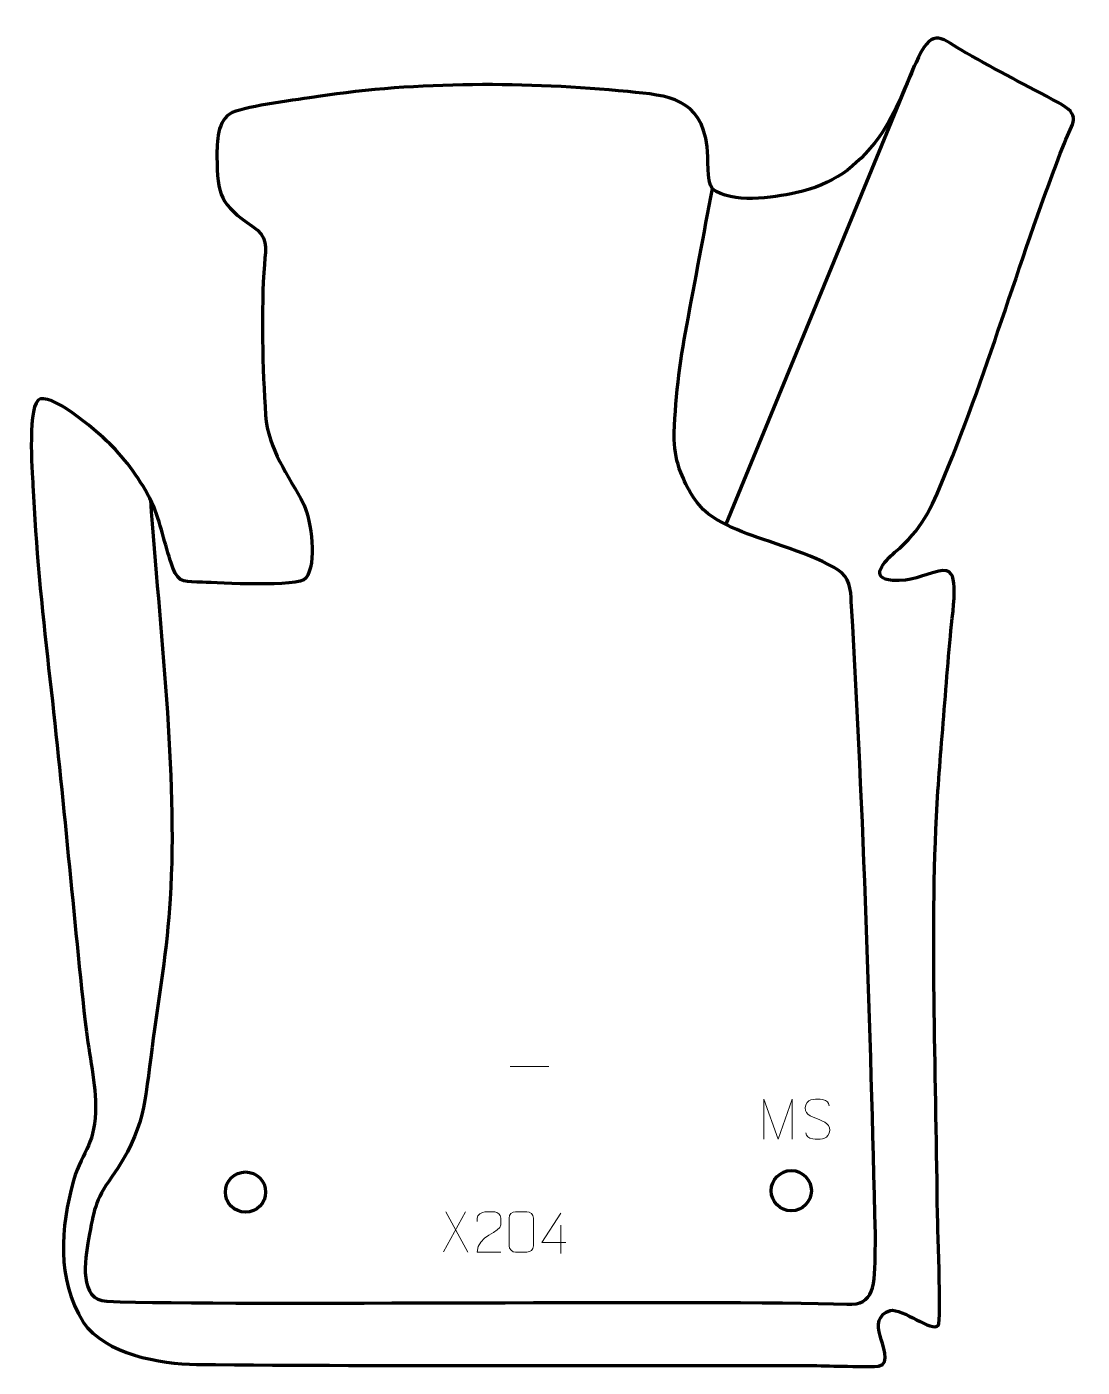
# Model space of a CAD drawing. Header units: millimetres. Extents: x -552 to 103, y -70 to 763.
import ezdxf

# ---------------------------------------------------------------- set-up
doc = ezdxf.new("R2010")
doc.units = ezdxf.units.MM
doc.header["$MEASUREMENT"] = 0
doc.layers.add('layer 2', color=7, linetype='Continuous')
doc.layers.add('layer 3', color=7, linetype='Continuous')

msp = doc.modelspace()

# ---------------------------------------------------------------- linework, layer by layer
at = {"layer": 'layer 2', "color": 142, "lineweight": 158}
msp.add_open_spline([(-118.0188, 453.6219), (-118.0188, 453.6219), (-0.9046, 738.5296), (-0.9046, 738.5296)], degree=3, dxfattribs=at)
msp.add_open_spline([(-475.5103, 468.9798), (-469.9778, 389.1296), (-458.4657, 300.1791), (-463.2365, 220.829), (-463.2365, 220.829), (-465.058, 190.5326), (-470.3992, 158.8934), (-474.491, 128.7406), (-474.491, 128.7406), (-479.2017, 94.1524), (-478.6099, 78.2588), (-499.5136, 48.252), (-499.5136, 48.252), (-510.3466, 32.8215), (-510.5164, 27.7081), (-513.9432, 9.5948), (-513.9432, 9.5948), (-516.437, -3.5866), (-519.919, -28.4185), (-502.617, -29.0341), (-502.617, -29.0341), (-420.2738, -31.964), (-125.6411, -27.93), (-42.9174, -30.8838), (-42.9174, -30.8838), (-25.9593, -31.4893), (-25.5858, -20.4045), (-25.3218, 3.5797), (-25.3218, 3.5797), (-25.3218, 3.5797), (-25.2995, 5.6057), (-25.2995, 5.6057), (-25.2995, 5.6057), (-25.2716, 7.9324), (-25.2758, 10.2479), (-25.3018, 12.5744), (-25.3018, 12.5744), (-28.2988, 143.1155), (-32.4731, 272.203), (-40.0945, 402.6818), (-40.0945, 402.6818), (-40.506, 409.682), (-40.2322, 418.6568), (-46.1299, 423.485), (-46.1299, 423.485), (-57.7018, 432.9584), (-89.6792, 441.9631), (-104.9303, 447.7901), (-104.9303, 447.7901), (-113.4134, 451.0953), (-121.8507, 454.8185), (-129.2337, 460.2134), (-129.2337, 460.2134), (-137.5185, 467.084), (-142.0943, 475.9969), (-146.0771, 485.7791), (-146.0771, 485.7791), (-148.8895, 492.8228), (-149.8781, 498.7248), (-150.2882, 506.2541), (-150.2882, 506.2541), (-149.9607, 529.3948), (-146.6611, 554.3731), (-142.4035, 577.104), (-142.4035, 577.104), (-137.0979, 605.4305), (-131.8223, 633.7633), (-126.5333, 662.093)], degree=3, knots=[0, 0, 0, 0, 0.05555556, 0.05555556, 0.05555556, 0.05555556, 0.11111111, 0.11111111, 0.11111111, 0.11111111, 0.16666667, 0.16666667, 0.16666667, 0.16666667, 0.22222222, 0.22222222, 0.22222222, 0.22222222, 0.27777778, 0.27777778, 0.27777778, 0.27777778, 0.33333333, 0.33333333, 0.33333333, 0.33333333, 0.38888889, 0.38888889, 0.38888889, 0.38888889, 0.44444444, 0.44444444, 0.44444444, 0.44444444, 0.5, 0.5, 0.5, 0.5, 0.55555556, 0.55555556, 0.55555556, 0.55555556, 0.61111111, 0.61111111, 0.61111111, 0.61111111, 0.66666667, 0.66666667, 0.66666667, 0.66666667, 0.72222222, 0.72222222, 0.72222222, 0.72222222, 0.77777778, 0.77777778, 0.77777778, 0.77777778, 0.83333333, 0.83333333, 0.83333333, 0.83333333, 0.88888889, 0.88888889, 0.88888889, 0.88888889, 1, 1, 1, 1], dxfattribs=at)
at = {"layer": 'layer 3', "color": 250, "lineweight": 200}
for centre in [(-416.4446, 38.7926), (-77.513, 39.6609)]:
    msp.add_ellipse(centre, major_axis=(0, 12.5), ratio=1, dxfattribs=at)
at = {"layer": 'layer 3', "color": 242, "lineweight": 158}
msp.add_open_spline([(-371.3194, 719.3204), (-310.3141, 728.8697), (-240.75, 728.4325), (-179.0244, 722.4052), (-179.0244, 722.4052), (-153.5416, 720.0449), (-133.7054, 718.4378), (-129.72, 688.0805), (-129.72, 688.0805), (-128.8156, 681.1923), (-130.3179, 666.8858), (-126.5333, 662.093), (-126.5333, 662.093), (-114.411, 652.607), (-89.115, 656.4621), (-74.8445, 659.5233), (-74.8445, 659.5233), (-50.5713, 665.1381), (-38.3882, 674.6275), (-23.0549, 693.8788), (-23.0549, 693.8788), (-11.1895, 711.6321), (-7.1219, 725.322), (1.5491, 743.922), (1.5491, 743.922), (10.7308, 762.6798), (15.7831, 755.2847), (30.9515, 746.5148), (30.9515, 746.5148), (49.9703, 735.6411), (68.9597, 726.0214), (88.1594, 715.6762), (88.1594, 715.6762), (103.1494, 707.5994), (97.304, 703.5868), (92.0679, 690.3423), (92.0679, 690.3423), (65.277, 622.1593), (46.1107, 552.4345), (17.4939, 483.1643), (17.4939, 483.1643), (9.0707, 463.2001), (3.9185, 450.5343), (-13.2577, 436.2487), (-13.2577, 436.2487), (-19.3984, 430.9054), (-29.981, 419.9602), (-14.5926, 418.6965), (-14.5926, 418.6965), (-2.9006, 418.1529), (3.5198, 421.9663), (14.0459, 424.4985), (14.0459, 424.4985), (21.9096, 426.3902), (23.2529, 421.7743), (23.6658, 414.5288), (23.6658, 414.5288), (24.107, 406.7882), (22.0655, 392.5283), (21.3059, 384.1887), (21.3059, 384.1887), (19.293, 362.0885), (17.6601, 339.9524), (15.8572, 317.8342), (15.8572, 317.8342), (15.0486, 307.94), (14.2736, 298.046), (13.5542, 288.1449), (13.5542, 288.1449), (8.245, 202.9466), (12.5234, 115.6331), (13.1542, 30.1461), (13.1542, 30.1461), (13.3468, 21.6414), (15.6764, -41.8114), (13.9296, -43.9206), (13.9296, -43.9206), (10.0089, -48.6551), (-8.7159, -33.1972), (-16.1168, -34.7055), (-16.1168, -34.7055), (-23.7069, -37.1707), (-24.4214, -43.809), (-22.3953, -50.5598), (-22.3953, -50.5598), (-20.9688, -55.3126), (-15.3128, -68.2227), (-23.3563, -69.2556), (-23.3563, -69.2556), (-28.9415, -69.9729), (-42.204, -69.3888), (-48.3083, -69.2898), (-48.3083, -69.2898), (-55.4583, -69.1739), (-62.6315, -68.959), (-69.7774, -68.8961), (-69.7774, -68.8961), (-195.474, -68.6782), (-321.1788, -69.4924), (-446.8714, -68.263), (-446.8714, -68.263), (-469.8499, -67.8969), (-503.2736, -62.0654), (-517.372, -41.9688), (-517.372, -41.9688), (-533.9679, -14.8657), (-531.2665, 16.4993), (-523.3367, 46.0086), (-523.3367, 46.0086), (-517.0656, 65.6032), (-509.3796, 68.7102), (-509.609, 92.6483), (-509.609, 92.6483), (-509.7654, 108.971), (-514.2477, 127.8661), (-516.0949, 144.6301), (-516.0949, 144.6301), (-523.9085, 218.006), (-530.2824, 291.1921), (-538.7388, 364.5719), (-538.7388, 364.5719), (-542.9535, 401.6509), (-546.7742, 440.5798), (-548.4714, 477.8252), (-548.4714, 477.8252), (-548.8541, 485.742), (-552.2755, 529.5946), (-543.8745, 531.4964), (-543.8745, 531.4964), (-534.0394, 533.7228), (-506.2824, 509.3738), (-499.1798, 502.0898), (-499.1798, 502.0898), (-488.7189, 491.1352), (-479.7611, 478.4762), (-473.4419, 464.6915), (-473.4419, 464.6915), (-468.4093, 451.9454), (-466.2042, 438.9083), (-461.5974, 426.6833), (-461.5974, 426.6833), (-457.7406, 416.4488), (-453.3085, 418.1061), (-443.1487, 417.65), (-443.1487, 417.65), (-433.6768, 417.2125), (-383.282, 414.3665), (-378.9736, 420.0788), (-378.9736, 420.0788), (-372.0019, 429.3222), (-375.4051, 455.6291), (-380.3325, 465.9339), (-380.3325, 465.9339), (-389.806, 484.414), (-402.3415, 499.8448), (-404.0331, 521.367), (-404.0331, 521.367), (-405.7767, 549.6035), (-406.9289, 587.3601), (-404.7216, 615.1272), (-404.7216, 615.1272), (-403.8491, 626.1758), (-402.3064, 632.0756), (-412.3067, 638.9028), (-412.3067, 638.9028), (-431.936, 652.1058), (-434.0886, 658.1257), (-434.1907, 681.9111), (-434.1907, 681.9111), (-434.2286, 690.7312), (-434.1932, 705.1725), (-424.7025, 709.3509), (-424.7025, 709.3509), (-414.5129, 713.8369), (-383.8982, 717.3964), (-371.3194, 719.3204)], degree=3, knots=[0, 0, 0, 0, 0.02222222, 0.02222222, 0.02222222, 0.02222222, 0.04444444, 0.04444444, 0.04444444, 0.04444444, 0.06666667, 0.06666667, 0.06666667, 0.06666667, 0.08888889, 0.08888889, 0.08888889, 0.08888889, 0.11111111, 0.11111111, 0.11111111, 0.11111111, 0.13333333, 0.13333333, 0.13333333, 0.13333333, 0.15555556, 0.15555556, 0.15555556, 0.15555556, 0.17777778, 0.17777778, 0.17777778, 0.17777778, 0.2, 0.2, 0.2, 0.2, 0.22222222, 0.22222222, 0.22222222, 0.22222222, 0.24444444, 0.24444444, 0.24444444, 0.24444444, 0.26666667, 0.26666667, 0.26666667, 0.26666667, 0.28888889, 0.28888889, 0.28888889, 0.28888889, 0.31111111, 0.31111111, 0.31111111, 0.31111111, 0.33333333, 0.33333333, 0.33333333, 0.33333333, 0.35555556, 0.35555556, 0.35555556, 0.35555556, 0.37777778, 0.37777778, 0.37777778, 0.37777778, 0.4, 0.4, 0.4, 0.4, 0.42222222, 0.42222222, 0.42222222, 0.42222222, 0.44444444, 0.44444444, 0.44444444, 0.44444444, 0.46666667, 0.46666667, 0.46666667, 0.46666667, 0.48888889, 0.48888889, 0.48888889, 0.48888889, 0.51111111, 0.51111111, 0.51111111, 0.51111111, 0.53333333, 0.53333333, 0.53333333, 0.53333333, 0.55555556, 0.55555556, 0.55555556, 0.55555556, 0.57777778, 0.57777778, 0.57777778, 0.57777778, 0.6, 0.6, 0.6, 0.6, 0.62222222, 0.62222222, 0.62222222, 0.62222222, 0.64444444, 0.64444444, 0.64444444, 0.64444444, 0.66666667, 0.66666667, 0.66666667, 0.66666667, 0.68888889, 0.68888889, 0.68888889, 0.68888889, 0.71111111, 0.71111111, 0.71111111, 0.71111111, 0.73333333, 0.73333333, 0.73333333, 0.73333333, 0.75555556, 0.75555556, 0.75555556, 0.75555556, 0.77777778, 0.77777778, 0.77777778, 0.77777778, 0.8, 0.8, 0.8, 0.8, 0.82222222, 0.82222222, 0.82222222, 0.82222222, 0.84444444, 0.84444444, 0.84444444, 0.84444444, 0.86666667, 0.86666667, 0.86666667, 0.86666667, 0.88888889, 0.88888889, 0.88888889, 0.88888889, 0.91111111, 0.91111111, 0.91111111, 0.91111111, 0.93333333, 0.93333333, 0.93333333, 0.93333333, 0.95555556, 0.95555556, 0.95555556, 0.95555556, 1, 1, 1, 1], dxfattribs=at)
at = {"layer": 'layer 3', "color": 250, "lineweight": 9}
for points in [[(-252.0986, 116.9112), (-252.0986, 116.9112), (-228.1206, 116.9112), (-228.1206, 116.9112)], [(-279.7958, 26.4985), (-279.7958, 26.4985), (-293.5364, 1.6027), (-293.5364, 1.6027)], [(-292.0818, 26.4985), (-292.0818, 26.4985), (-278.3412, 1.545), (-278.3412, 1.545)], [(-220.5646, 18.314), (-220.5646, 18.314), (-220.5646, 0.6493), (-220.5646, 0.6493)]]:
    msp.add_open_spline(points, degree=3, dxfattribs=at)
for points, knots in [([(-94.6215, 71.6323), (-94.6215, 71.6323), (-94.6215, 96.5902), (-94.6215, 96.5902), (-94.6215, 96.5902), (-94.6215, 96.5902), (-85.6964, 71.6323), (-85.6964, 71.6323), (-85.6964, 71.6323), (-85.6964, 71.6323), (-76.9365, 96.5897), (-76.9365, 96.5897), (-76.9365, 96.5897), (-76.9365, 96.5897), (-76.9365, 71.6323), (-76.9365, 71.6323)], [0, 0, 0, 0, 0.2, 0.2, 0.2, 0.2, 0.4, 0.4, 0.4, 0.4, 0.6, 0.6, 0.6, 0.6, 1, 1, 1, 1]), ([(-61.2293, 84.2822), (-65.4776, 85.7526), (-70.3857, 87.5484), (-68.3806, 93.0687), (-68.3806, 93.0687), (-66.8771, 97.2086), (-61.6635, 96.8201), (-58.0599, 96.219), (-58.0599, 96.219), (-55.1993, 95.7418), (-54.3346, 94.5286), (-54.024, 92.4445)], [0, 0, 0, 0, 0.25, 0.25, 0.25, 0.25, 0.5, 0.5, 0.5, 0.5, 1, 1, 1, 1]), ([(-61.2293, 84.2821), (-57.2107, 82.6354), (-52.1812, 80.7471), (-54.0152, 75.3868), (-54.0152, 75.3868), (-55.475, 71.1204), (-60.3858, 71.3771), (-64.1119, 71.9318), (-64.1119, 71.9318), (-66.8619, 72.3416), (-68.0828, 73.5551), (-68.4608, 75.6673)], [0, 0, 0, 0, 0.25, 0.25, 0.25, 0.25, 0.5, 0.5, 0.5, 0.5, 1, 1, 1, 1]), ([(-257.8401, 1.5346), (-262.7545, 1.5349), (-267.6689, 1.5349), (-272.583, 1.5346), (-272.583, 1.5346), (-272.583, 11.4669), (-257.932, 14.1081), (-257.8401, 18.4184), (-257.8401, 18.4184), (-257.8404, 19.8425), (-257.8404, 21.2662), (-257.8401, 22.6895), (-257.8401, 22.6895), (-257.857, 24.7666), (-259.9798, 26.4914), (-261.6508, 26.5087), (-261.6508, 26.5087), (-263.724, 26.5083), (-265.7969, 26.5083), (-267.8693, 26.5087), (-267.8693, 26.5087), (-269.6914, 26.5252), (-272.5161, 24.7331), (-272.583, 22.6395), (-272.583, 22.6395), (-272.583, 22.6395), (-272.583, 20.5847), (-272.583, 20.5847)], [0, 0, 0, 0, 0.125, 0.125, 0.125, 0.125, 0.25, 0.25, 0.25, 0.25, 0.375, 0.375, 0.375, 0.375, 0.5, 0.5, 0.5, 0.5, 0.625, 0.625, 0.625, 0.625, 0.75, 0.75, 0.75, 0.75, 1, 1, 1, 1]), ([(-248.7923, 26.521), (-246.4262, 26.521), (-244.0597, 26.521), (-241.6932, 26.521), (-241.6932, 26.521), (-239.7127, 26.5566), (-237.6867, 25.0623), (-237.6596, 22.6202), (-237.6596, 22.6202), (-237.66, 16.8628), (-237.66, 11.105), (-237.6596, 5.3468), (-237.6596, 5.3468), (-237.8017, 3.0192), (-239.5081, 1.5369), (-241.6932, 1.5261), (-241.6932, 1.5261), (-244.0656, 1.5265), (-246.438, 1.5265), (-248.81, 1.5261), (-248.81, 1.5261), (-250.7685, 1.4205), (-252.7749, 3.3084), (-252.7635, 5.3294), (-252.7635, 5.3294), (-252.7631, 11.11), (-252.7631, 16.8903), (-252.7635, 22.6701), (-252.7635, 22.6701), (-252.7592, 24.8121), (-250.9821, 26.5346), (-248.7923, 26.521)], [0, 0, 0, 0, 0.11111111, 0.11111111, 0.11111111, 0.11111111, 0.22222222, 0.22222222, 0.22222222, 0.22222222, 0.33333333, 0.33333333, 0.33333333, 0.33333333, 0.44444444, 0.44444444, 0.44444444, 0.44444444, 0.55555556, 0.55555556, 0.55555556, 0.55555556, 0.66666667, 0.66666667, 0.66666667, 0.66666667, 0.77777778, 0.77777778, 0.77777778, 0.77777778, 1, 1, 1, 1]), ([(-217.6205, 7.5529), (-217.6205, 7.5529), (-232.4422, 7.5529), (-232.4422, 7.5529), (-232.4422, 7.5529), (-232.4422, 7.5529), (-220.5646, 25.6234), (-220.5646, 25.6234)], [0, 0, 0, 0, 0.33333333, 0.33333333, 0.33333333, 0.33333333, 1, 1, 1, 1])]:
    msp.add_open_spline(points, degree=3, knots=knots, dxfattribs=at)

doc.saveas('drawing.dxf')
